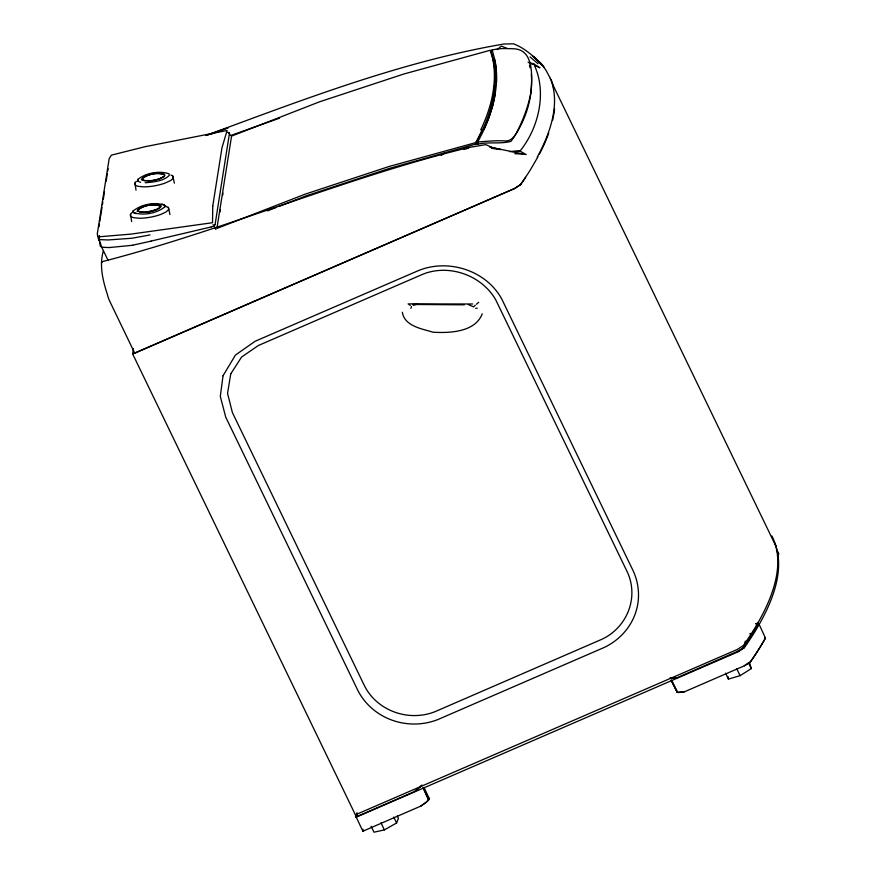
<?xml version="1.0" encoding="UTF-8"?>
<svg xmlns="http://www.w3.org/2000/svg" width="876" height="876" viewBox="0 0 876 876"><rect width="100%" height="100%" fill="white"/><g stroke="black" fill="none" stroke-linecap="round" stroke-linejoin="round"><path stroke-width="1.31" d="M355.831 814.932L355.536 816.771L356.598 816.684L413.833 791.871L422.177 785.433M362.96 829.101L362.653 830.941L363.726 830.853L420.951 806.04L427.74 801.091L429.579 798.288M99.689 242.4L100.247 246.101L101.758 247.306L99.207 239.608L99.535 236.049M531.327 74.307C533.396 97.992 524.954 122.673 510.949 141.364C500.218 144.277 488.819 141.638 477.957 144.135L477.551 142.262C491.206 117.526 500.415 88.607 494.94 60.203M99.437 236.027L98.824 240.714L97.838 235.885M99.021 226.687L99.393 224.103M99.776 221.508L100.39 217.62M100.598 216.328L101.211 212.441M101.419 211.149L102.032 207.262M102.437 204.666L102.853 202.071M103.258 199.487L104.485 191.713M106.116 181.343L107.343 173.579M525.556 177.368A868.434 211.565 -25.8 0 1 520.618 184.573L514.53 188.548L134.751 353.214L109.872 301.508A6.482 1.051 66.6 0 1 107.518 294.873C102.919 280.769 99.13 265.746 103.302 251.018M357.101 813.016L356.466 817.045L132.637 353.915L133.47 348.648M215.069 224.683L229.403 133.656M220.018 211.915L220.38 209.572M222.603 195.49L222.975 193.147M356.904 813.125L356.269 817.144L738.161 651.788L744.25 647.802A868.434 211.565 -25.8 0 0 774.866 543.098M744.25 647.802L745.312 641.09M107.759 170.984L108.153 168.718M362.73 829.933L362.795 831.094L363.726 830.853M355.612 815.775L362.795 831.094M495.334 93.469L492.849 105.262L489.049 117.34L483.946 129.692M482.249 313.827C475.186 332.19 449.892 333.187 433.127 332.223C422.024 328.807 404.482 326.211 402.347 312.272M410.888 308.341L411.512 306.534M371.117 826.265L373.986 832.2L384.4 829.89L396.609 822.969L398.405 818.359L397.266 815.983M482.446 129.528L476.161 142.021L474.814 142.876L389.053 166.495L304.728 194.319L217.609 228.176M537.908 156.87L530.714 169.298A870.415 212.047 -25.8 0 1 520.508 184.606M755.67 623.668L758.682 623.405L743.669 647.517L740.209 650.189L677.345 677.619L669.954 678.002M758.682 623.778L743.669 647.517L737.592 651.492M215.047 224.628L214.237 226.019L211.258 226.873M421.838 785.06L416.078 790.612M278.82 206.451L305.45 196.104L389.678 168.323L476.938 143.795M101.419 262.92L102.623 261.563C226.643 229.49 344.487 177.784 469.032 147.475L485.786 144.628L494.327 148.46M520.618 184.573L514.54 188.548L132.637 353.915M777.943 554.979L778.72 553.939A875.715 213.339 -25.8 0 0 777.494 551.573M140.587 182.339L137.948 181.19L137.674 179.492C146.018 172.911 158.895 170.47 169.013 173.776L169.287 175.474C162.958 181.387 153.442 182.077 145.186 182.734M141.343 179.711C148.832 182.142 158.436 180.653 164.655 175.737L164.458 174.521C157.275 172.167 148.186 173.93 142.219 178.529L142.383 179.799L144.255 180.609M133.272 210.864C141.616 204.283 154.494 201.852 164.611 205.148L164.885 206.856C156.541 213.437 143.664 215.868 133.546 212.572L133.272 210.864L133.546 212.572L136.185 213.711M158.742 208.543L160.231 207.163L160.067 205.893C152.873 203.55 143.708 205.28 137.784 209.966L137.981 211.171C145.175 213.525 154.329 211.795 160.253 207.108L160.067 205.893C152.873 203.539 143.784 205.312 137.817 209.911L137.981 211.171C144.978 213.777 153.026 211.247 159.531 208.214M777.888 554.913L778.676 553.862A876 213.405 -25.8 0 0 776.793 550.369M163.133 177.16L164.622 175.791L164.458 174.521C157.264 172.178 148.11 173.908 142.186 178.584L142.383 179.799L144.365 180.631L151.69 180.609M476.424 304.268L478.701 302.286M497.218 49.538L501.335 46.099L507.478 48.596M475.241 305.275L473.587 306.863L468.331 304.574M441.197 155.468L444.417 153.114M725.569 673.173L728.438 679.097L740.1 675.67L751.258 668.618L749.615 662.639M466.722 148.81L469.032 147.475L464.017 149.555M744.337 665.826L750.414 661.851A876.339 213.492 -25.8 0 0 758.463 649.773A875.704 213.339 -25.8 0 0 765.438 638.111L764.901 637.629L765.35 638.232A875.989 213.405 -25.8 0 1 750.414 661.851L744.337 665.826L684.09 691.952L677.98 692.598L676.83 691.087M420.666 806.161L426.141 802.383L429.273 798.682L424.072 787.491M160.144 178.594L163.932 176.843M355.437 814.8L737.329 649.434L743.417 645.459A868.434 211.565 -25.8 0 0 771.909 536.002M206.002 135.452C303.403 99.59 401.109 61.638 503.81 44.019L513.435 43.8C524.877 48.125 533.933 56.491 542.2 65.24L533.101 56.25L539.868 62.634A870.415 212.036 -25.8 0 1 546.263 70.759L550.303 78.314M267.41 210.875L276.29 207.437M684.375 691.821L677.236 692.248L671.136 680.323M210.306 134.411L228.143 127.765L206.506 135.419M230.53 135.539L279.488 118.205M476.27 142.153C485.041 141.397 494.622 140.51 503.711 140.85C512.986 142.24 516.325 133.119 519.72 126.352C524.746 115.435 528.841 104.058 530.911 92.188C532.115 77.416 534.524 49.133 513.226 48.749C505.879 48.574 497.568 47.972 490.724 50.589A1178.548 315.524 -15.7 0 1 476.347 142.142M146.051 175.277L155.249 173.076M156.125 179.799L160.669 178.397M141.649 206.659C147.77 204.896 154.833 202.739 160.976 205.345L161.184 206.659M156.278 209.769L147.08 211.97M413.242 305.231L416.888 304.3M355.667 816.914L356.598 816.684M150.968 241.108L211.28 226.928M132.758 245.192L150.99 241.163M150.07 234.932L132.046 238.228L108.175 239.947L99.207 239.608M151.482 180.587L156.3 179.711M477.957 144.135L476.785 144.003M475.767 308.385L477.201 308.166M755.67 623.69L758.145 623.307M109.675 247.514L132.78 245.258M512.723 151.46L519.994 151.099L526.235 154.581L490.023 147.135M509.525 151.614L519.994 151.099C538.795 127.885 547.358 91.86 533.758 63.948L529.181 62.437M514.76 153.705L523.76 154.165M671.235 678.265L675.188 678.276M464.313 304.815L412.64 304.465M109.697 247.569L101.725 247.251L108.098 260.424M472.635 303.994L408.139 303.895L410.296 305.483M142.547 212.277L136.941 211.083M491.688 148.351L500.743 149.566L490.21 147.223M538.806 62.404L539.868 62.634M538.882 62.043L539.923 62.273A868.434 211.565 -25.8 0 1 544.259 67.364M227.629 132.375L228.975 132.681L230.092 134.981M161.972 204.009L164.611 205.148L164.885 206.856M165.203 206.046L168.389 207.426L169.966 214.554M528.086 62.24L532.827 64.452M535.203 65.558L539.945 67.77L533.758 63.948M216.919 228.351L231.571 136.108L319.63 101.78L403.803 74.022L490.221 50.261L493.341 60.882M530.046 56.885L538.039 63.729M749.944 633.874L751.717 635.45L750.338 633.403M213.076 224.606L215.923 229.501M671.169 680.203L677.236 692.248L677.06 691.241M671.585 680.181L676.513 690.124M552.876 84.819L775.687 545.704M748.389 662.694L751.258 668.618M736.65 668.552L740.1 675.67M393.74 817.045L396.609 822.969M380.961 822.772L384.4 829.89M423.086 787.765L428.703 800.007L423.25 787.798M758.682 623.405L765.35 637.859M228.943 132.615L229.435 133.71M475.493 142.591L476.194 144.387M476.358 142.339L476.873 144.19M492.148 49.833L494.929 60.148L496.385 70.879L496.517 81.994M172.791 176.043L174.368 183.172M529.487 65.109L530.013 67.737M168.389 207.426L168.718 209.474L166.133 211.904L161.053 214.335A19.874 5.508 -10.5 0 1 139.623 218.244L134.072 217.763A19.009 5.267 -10.5 0 1 133.141 211.893M137.674 179.492L137.948 181.19M134.959 182.942L136.021 190.18M130.557 214.324L131.619 221.551M728.098 676.688L728.438 679.097M495.466 85.596A1178.548 315.524 -15.7 0 1 495.29 88.093M551.234 79.858A868.434 211.565 -25.8 0 1 553.501 87.272M554.574 108.766A868.434 211.565 -25.8 0 1 552.548 120.417M548.715 133.174A868.434 211.565 -25.8 0 1 539.32 154.318M537.24 157.122A868.193 211.423 -25.8 0 0 553.424 113.552A868.193 211.444 -25.8 0 0 550.281 78.325M170.951 175.036A19.009 5.267 -10.5 0 1 170.546 180.533L165.444 182.953A19.874 5.508 -10.5 0 1 144.025 186.862L138.474 186.38A19.009 5.267 -10.5 0 1 136.382 181.343M493.155 60.937A1181.253 316.324 -15.8 0 1 480.738 129.9M494.403 85.804A1187.703 318.076 -15.7 0 1 494.152 88.312M212.758 206.079L212.518 222.712L131.039 234.1L98.484 236.849L97.74 236.181L97.28 233.98L109.182 158.589L111.372 155.151L144.836 146.752L227.081 130.48L221.946 147.934L212.758 206.079M223.041 375.76L220.303 396.357L225.756 417.195L358.065 690.868C373.154 719.481 408.117 731.23 437.901 719.546L604.21 647.463C633.162 633.6 646.521 601.385 633.534 571.59L501.751 299.001C485.895 269.983 447.286 258.037 417.195 271.122L255.058 341.301L235.436 355.054L223.041 375.76M230.76 373.855L227.552 393.357L232.414 412.618L364.712 686.291C377.753 711.389 409.278 722.043 435.252 711.575L601.582 639.414C626.855 627.829 639.086 597.98 627.479 572.367L495.706 299.767C481.252 274.506 447.099 262.92 420.458 275.261L258.3 345.527L241.557 357.079L230.76 373.855"/></g></svg>
